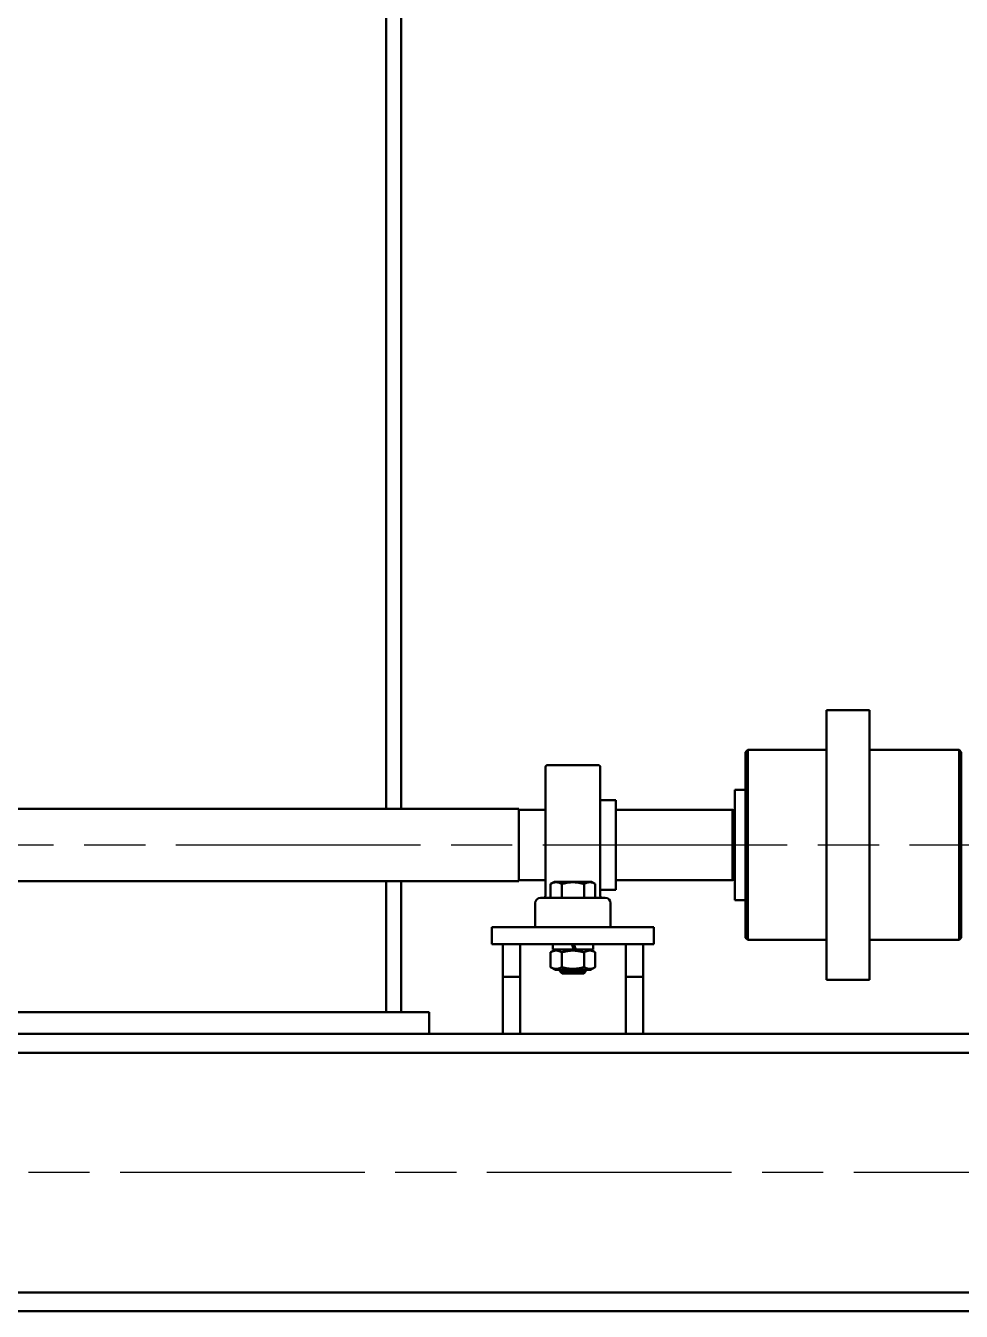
# Model space of a CAD drawing. Header units: millimetres. Extents: x 0 to 25230, y 0 to 17820.
# Drawn here: x 19958 to 20608, y 6117 to 7010 of the extents above; entities that cross this region are included whole.
import ezdxf

# ---------------------------------------------------------------- set-up
doc = ezdxf.new("R2010")
doc.units = ezdxf.units.MM
doc.header["$LTSCALE"] = 30
doc.linetypes.add('CHAIN', pattern=[0.7087, 0.4724, -0.0591, 0.1181, -0.0591])
doc.layers.add('Видимый контур (ГОСТ)', color=7, linetype='Continuous', lineweight=50)
doc.layers.add('Осевая линия (ГОСТ)', color=7, linetype='Continuous', lineweight=25)

msp = doc.modelspace()

# ---------------------------------------------------------------- linework, layer by layer
at = {"layer": 'Видимый контур (ГОСТ)'}
for p, q in [((20208.4272, 7326.5684), (20208.4272, 6465.9434)), ((20218.9272, 7326.5684), (20218.9272, 6465.9434)), ((20514.5445, 6534.5684), (20514.5445, 6347.0684)), ((20544.5445, 6534.5684), (20514.5445, 6534.5684)), ((20544.5445, 6534.5684), (20544.5445, 6347.0684)), ((20458.2945, 6505.3184), (20459.7945, 6506.8184)), ((20458.2945, 6376.3184), (20458.2945, 6505.3184)), ((20514.5445, 6506.8184), (20459.7945, 6506.8184)), ((20459.7945, 6506.8184), (20459.7945, 6374.8184)), ((20606.7945, 6506.8184), (20544.5445, 6506.8184)), ((20606.7945, 6374.8184), (20606.7945, 6506.8184)), ((20608.2945, 6505.3184), (20606.7945, 6506.8184)), ((20608.2945, 6505.3184), (20608.2945, 6376.3184)), ((20319.2445, 6440.8184), (20319.2445, 6494.8184)), ((20320.7445, 6496.3184), (20355.8445, 6496.3184)), ((20357.3445, 6494.8184), (20357.3445, 6440.8184)), ((20450.7945, 6479.0684), (20450.7945, 6402.5684)), ((20458.2945, 6479.0684), (20450.7945, 6479.0684)), ((20357.3445, 6471.9092), (20368.0695, 6471.9092)), ((20368.0695, 6409.7276), (20368.0695, 6471.9092)), ((20300.7945, 6465.9434), (19298.0445, 6465.9434)), ((20300.7945, 6465.9434), (20300.7945, 6415.6934)), ((20319.2445, 6465.1934), (20300.7945, 6465.1934)), ((20449.2945, 6465.1934), (20368.0695, 6465.1934)), ((20449.2945, 6416.4434), (20449.2945, 6465.1934)), ((20450.7945, 6464.6475), (20449.2945, 6465.1934)), ((20319.2445, 6440.8184), (20319.2445, 6411.5684)), ((20357.3445, 6411.5684), (20357.3445, 6440.8184)), ((20300.7945, 6415.6934), (19298.0445, 6415.6934)), ((20208.4272, 6415.6934), (20208.4272, 6324.5684)), ((20218.9272, 6415.6934), (20218.9272, 6324.5684)), ((20319.2445, 6416.4434), (20300.7945, 6416.4434)), ((20325.4695, 6415.3184), (20322.706, 6413.723)), ((20322.706, 6413.723), (20322.706, 6404.0684)), ((20325.4695, 6415.3184), (20351.1195, 6415.3184)), ((20330.5003, 6413.723), (20330.5003, 6404.0684)), ((20346.0887, 6413.723), (20346.0887, 6404.0684)), ((20351.1195, 6415.3184), (20353.8829, 6413.723)), ((20353.8829, 6413.723), (20353.8829, 6404.0684)), ((20449.2945, 6416.4434), (20368.0695, 6416.4434)), ((20450.7945, 6416.9894), (20449.2945, 6416.4434)), ((20319.2445, 6411.5684), (20319.2445, 6405.5684)), ((20357.3445, 6405.5684), (20357.3445, 6411.5684)), ((20357.3445, 6409.7276), (20368.0695, 6409.7276)), ((20312.0445, 6400.3184), (20312.0445, 6383.8184)), ((20360.7945, 6404.0684), (20315.7945, 6404.0684)), ((20364.5445, 6383.8184), (20364.5445, 6400.3184)), ((20458.2945, 6402.5684), (20450.7945, 6402.5684)), ((20282.0445, 6371.8184), (20282.0445, 6383.8184)), ((20282.0445, 6383.8184), (20394.5445, 6383.8184)), ((20394.5445, 6371.8184), (20394.5445, 6383.8184)), ((20282.0445, 6371.8184), (20394.5445, 6371.8184)), ((20289.5445, 6371.8184), (20289.5445, 6349.3184)), ((20289.5445, 6371.8184), (20301.5445, 6371.8184)), ((20301.5445, 6371.8184), (20301.5445, 6349.3184)), ((20324.232, 6371.8184), (20324.232, 6368.2184)), ((20337.5745, 6371.8184), (20338.8848, 6368.2184)), ((20340.3248, 6368.2184), (20339.0145, 6371.8184)), ((20352.357, 6371.8184), (20352.357, 6368.2184)), ((20375.0445, 6371.8184), (20375.0445, 6349.3184)), ((20375.0445, 6371.8184), (20387.0445, 6371.8184)), ((20387.0445, 6371.8184), (20387.0445, 6349.3184)), ((20458.2945, 6376.3184), (20459.7945, 6374.8184)), ((20514.5445, 6374.8184), (20459.7945, 6374.8184)), ((20606.7945, 6374.8184), (20544.5445, 6374.8184)), ((20608.2945, 6376.3184), (20606.7945, 6374.8184)), ((20326.1445, 6368.2184), (20322.706, 6366.2332)), ((20322.706, 6355.9536), (20322.706, 6366.2332)), ((20338.8848, 6368.2184), (20324.232, 6368.2184)), ((20330.5003, 6355.9536), (20330.5003, 6366.2332)), ((20340.3248, 6368.2184), (20338.8848, 6368.2184)), ((20352.357, 6368.2184), (20340.3248, 6368.2184)), ((20346.0887, 6355.9536), (20346.0887, 6366.2332)), ((20350.4445, 6368.2184), (20353.8829, 6366.2332)), ((20353.8829, 6355.9536), (20353.8829, 6366.2332)), ((20326.1445, 6353.9684), (20322.706, 6355.9536)), ((20326.1445, 6353.9684), (20350.4445, 6353.9684)), ((20329.2945, 6353.9684), (20329.2945, 6353.0684)), ((20329.2945, 6353.0684), (20347.2945, 6353.0684)), ((20330.7945, 6351.5684), (20329.2945, 6353.0684)), ((20345.7945, 6351.5684), (20330.7945, 6351.5684)), ((20345.7945, 6351.5684), (20347.2945, 6353.0684)), ((20347.2945, 6353.9684), (20347.2945, 6353.0684)), ((20350.4445, 6353.9684), (20353.8829, 6355.9536)), ((20289.5445, 6349.3184), (20289.5445, 6309.5684)), ((20289.5445, 6349.3184), (20301.5445, 6349.3184)), ((20301.5445, 6349.3184), (20301.5445, 6309.5684)), ((20375.0445, 6349.3184), (20375.0445, 6309.5684)), ((20375.0445, 6349.3184), (20387.0445, 6349.3184)), ((20387.0445, 6349.3184), (20387.0445, 6309.5684)), ((20544.5445, 6347.0684), (20514.5445, 6347.0684)), ((19248.2793, 6324.5684), (20238.2793, 6324.5684)), ((20208.4272, 6324.5684), (20218.9272, 6324.5684)), ((20238.2793, 6309.5684), (20238.2793, 6324.5684)), ((20289.5445, 6309.5684), (19071.5445, 6309.5684)), ((19248.2793, 6309.5684), (20238.2793, 6309.5684)), ((20289.5445, 6309.5684), (20301.5445, 6309.5684)), ((20375.0445, 6309.5684), (20301.5445, 6309.5684)), ((20375.0445, 6309.5684), (20387.0445, 6309.5684)), ((22100.0445, 6309.5684), (20387.0445, 6309.5684)), ((23448.5445, 6296.4434), (19027.2945, 6296.4434)), ((23688.5445, 6129.9434), (18798.5445, 6129.9434)), ((23688.5445, 6116.8184), (18798.5445, 6116.8184))]:
    msp.add_line(p, q, dxfattribs=at)
for centre, radius, start, end in [((20320.7445, 6494.8184), 1.5, 90, 180), ((20355.8445, 6494.8184), 1.5, 0, 90), ((20317.7445, 6405.5684), 1.5, 270, 0), ((20358.8445, 6405.5684), 1.5, 180, 270), ((20315.7945, 6400.3184), 3.75, 90, 180), ((20360.7945, 6400.3184), 3.75, 0, 90)]:
    msp.add_arc(centre, radius, start, end, dxfattribs=at)
for points, weights in [([(20322.706, 6413.723), (20326.6031, 6415.973), (20330.5003, 6413.723)], [1.16025403784, 1.33974596216, 1.16025403784]), ([(20330.5003, 6413.723), (20338.2945, 6415.973), (20346.0887, 6413.723)], [1.16025403784, 1.33974596216, 1.16025403784]), ([(20346.0887, 6413.723), (20349.9858, 6415.973), (20353.8829, 6413.723)], [1.16025403784, 1.33974596216, 1.16025403784]), ([(20330.5003, 6366.2332), (20326.6031, 6368.4832), (20322.706, 6366.2332)], [1, 1.15470053838, 1]), ([(20346.0887, 6366.2332), (20338.2945, 6368.4832), (20330.5003, 6366.2332)], [1, 1.15470053838, 1]), ([(20353.8829, 6366.2332), (20349.9858, 6368.4832), (20346.0887, 6366.2332)], [1, 1.15470053838, 1]), ([(20322.706, 6355.9536), (20326.6031, 6353.7036), (20330.5003, 6355.9536)], [1, 1.15470053838, 1]), ([(20330.5003, 6355.9536), (20338.2945, 6353.7036), (20346.0887, 6355.9536)], [1, 1.15470053838, 1]), ([(20346.0887, 6355.9536), (20349.9858, 6353.7036), (20353.8829, 6355.9536)], [1, 1.15470053838, 1])]:
    msp.add_rational_spline(points, weights, degree=2, dxfattribs=at)
at = {"layer": 'Осевая линия (ГОСТ)', "linetype": 'CHAIN', "ltscale": 11.993792}
for p, q in [((18787.3537, 6440.8184), (23925.8422, 6440.8184)), ((23763.5445, 6213.1934), (18723.5445, 6213.1934))]:
    msp.add_line(p, q, dxfattribs=at)

doc.saveas('drawing.dxf')
